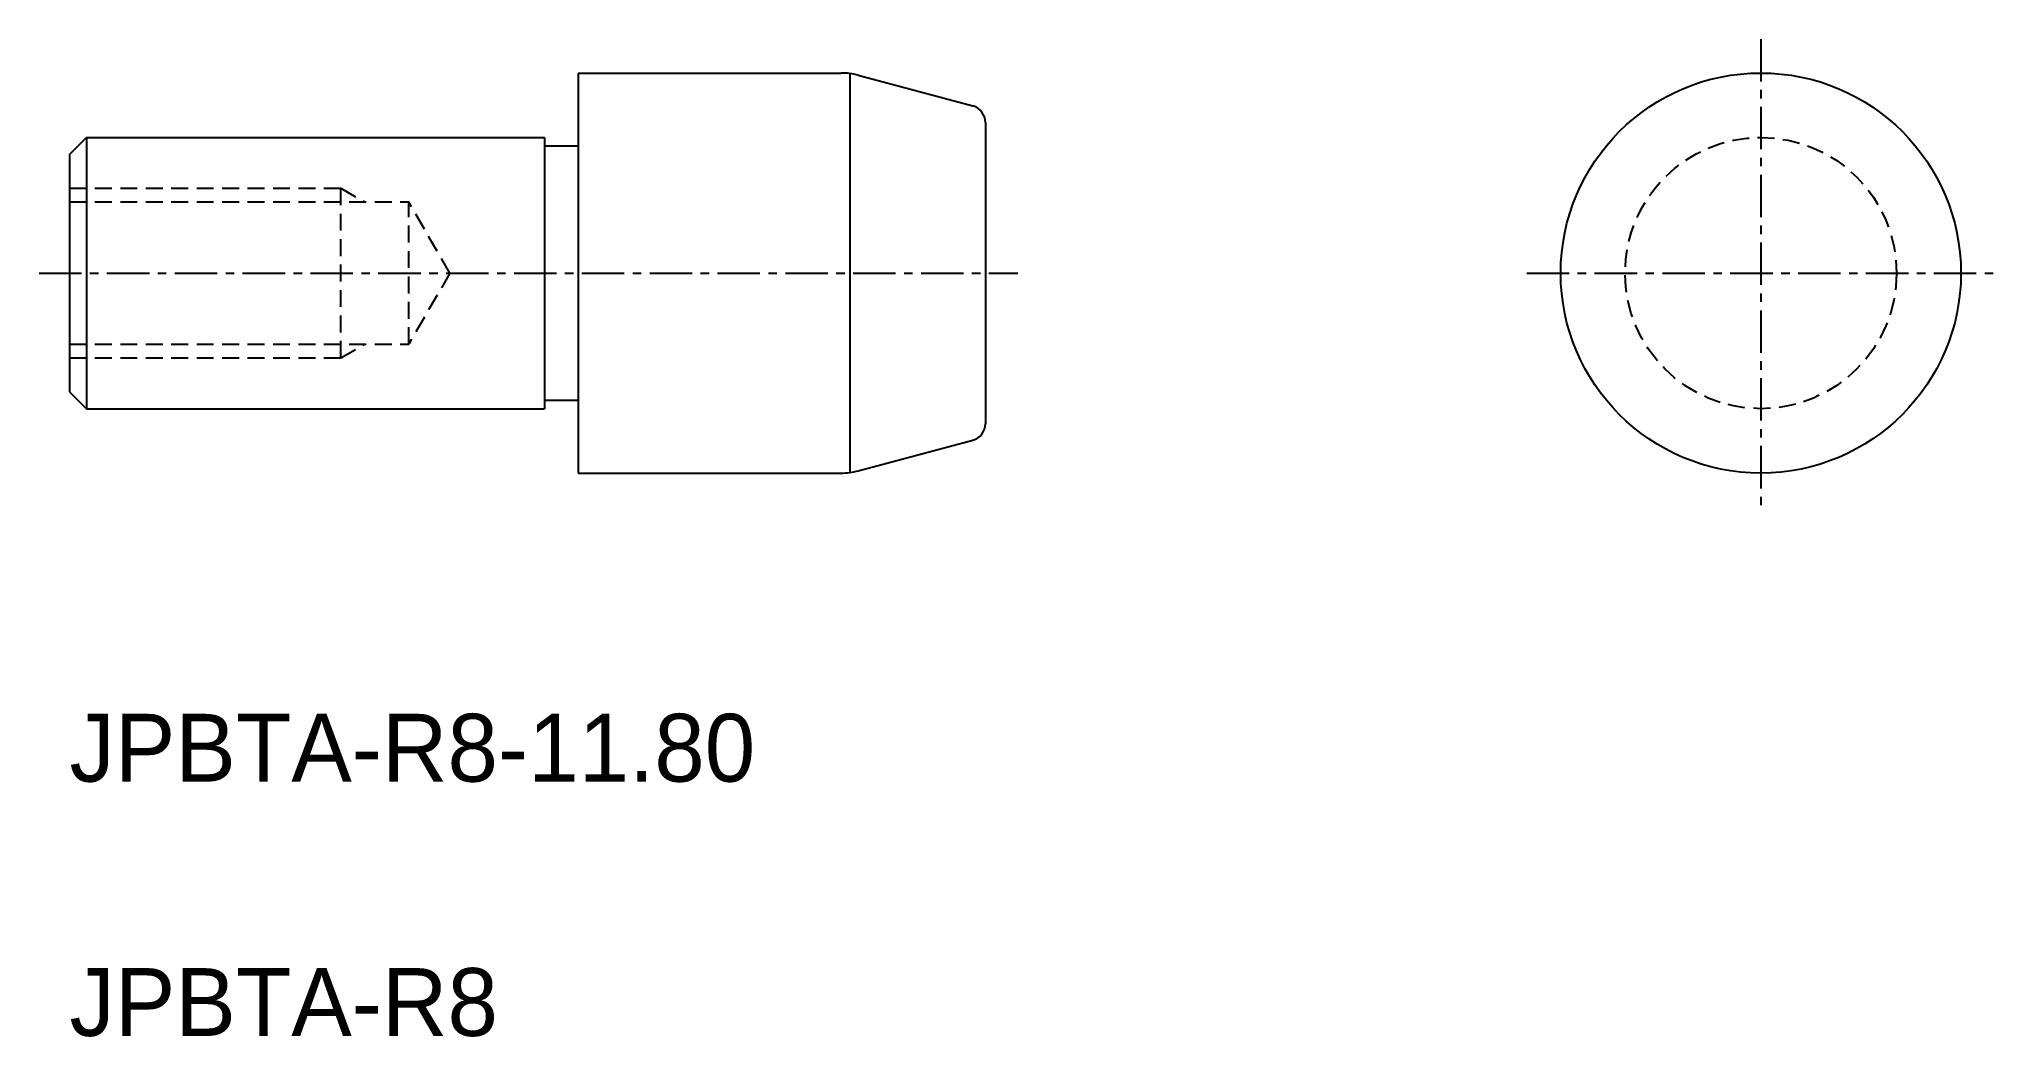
# Model space of a CAD drawing. Extents: x -1694.9 to -1637.3, y -568.1 to -538.7.
import ezdxf

# ---------------------------------------------------------------- set-up
doc = ezdxf.new("R2010")
doc.units = 0
doc.linetypes.add('CENTER', pattern=[2, 1.25, -0.25, 0.25, -0.25])
doc.linetypes.add('DASHED', pattern=[0.75, 0.5, -0.25])
doc.layers.get('0').update_dxf_attribs({"linetype": 'CONTINUOUS'})
doc.layers.add('CENTER', color=1, linetype='CENTER')

msp = doc.modelspace()

# ---------------------------------------------------------------- linework, layer by layer
at = {"linetype": 'CONTINUOUS'}
for p, q in [((-1679.042, -539.68), (-1671.305, -539.68)), ((-1679.042, -539.68), (-1679.042, -551.48)), ((-1671.042, -539.697), (-1671.042, -551.463)), ((-1667.042, -541.136), (-1667.042, -550.025)), ((-1693.542, -541.58), (-1694.042, -542.08)), ((-1693.542, -541.58), (-1693.542, -549.58)), ((-1693.542, -541.58), (-1680.042, -541.58)), ((-1680.042, -541.58), (-1680.042, -549.58)), ((-1680.042, -541.83), (-1679.042, -541.83)), ((-1694.042, -542.08), (-1694.042, -549.08)), ((-1694.042, -549.08), (-1693.542, -549.58)), ((-1680.042, -549.33), (-1679.042, -549.33)), ((-1693.542, -549.58), (-1680.042, -549.58)), ((-1679.042, -551.48), (-1671.305, -551.48))]:
    msp.add_line(p, q, dxfattribs=at)
for p, q in [((-1670.788, -539.748), (-1667.412, -540.653)), ((-1670.788, -551.412), (-1667.412, -550.508))]:
    msp.add_line(p, q)
at = {"color": 3, "linetype": 'DASHED'}
for p, q in [((-1694.042, -543.08), (-1686.042, -543.08)), ((-1686.042, -548.08), (-1686.042, -543.08)), ((-1686.042, -543.08), (-1685.349, -543.48)), ((-1694.042, -543.48), (-1684.042, -543.48)), ((-1684.042, -547.68), (-1684.042, -543.48)), ((-1682.829, -545.58), (-1684.042, -543.48)), ((-1682.829, -545.58), (-1684.042, -547.68)), ((-1694.042, -547.68), (-1684.042, -547.68)), ((-1686.042, -548.08), (-1685.349, -547.68)), ((-1694.042, -548.08), (-1686.042, -548.08))]:
    msp.add_line(p, q, dxfattribs=at)
at = {"color": 7, "linetype": 'CONTINUOUS'}
msp.add_circle((-1644.181, -545.58), 5.9, dxfattribs=at)
at = {"color": 3, "linetype": 'DASHED'}
msp.add_circle((-1644.181, -545.58), 4, dxfattribs=at)
at = {"linetype": 'CONTINUOUS'}
for centre, radius, start, end in [((-1671.305, -541.68), 2, 75, 90), ((-1667.542, -541.136), 0.5, 360, 75), ((-1667.542, -550.025), 0.5, 285, 360), ((-1671.305, -549.48), 2, 270, 285)]:
    msp.add_arc(centre, radius, start, end, dxfattribs=at)
at = {"layer": 'CENTER', "color": 1, "linetype": 'CENTER'}
for p, q in [((-1644.181, -538.68), (-1644.181, -552.48)), ((-1694.937, -545.58), (-1666.081, -545.58)), ((-1651.081, -545.58), (-1637.281, -545.58))]:
    msp.add_line(p, q, dxfattribs=at)

# ---------------------------------------------------------------- texts
for s, p in [('JPBTA-R8-11.80', (-1694.042, -560.58)), ('JPBTA-R8', (-1694.042, -568.08))]:
    msp.add_text(s, height=2).set_placement(p)

doc.saveas('drawing.dxf')
